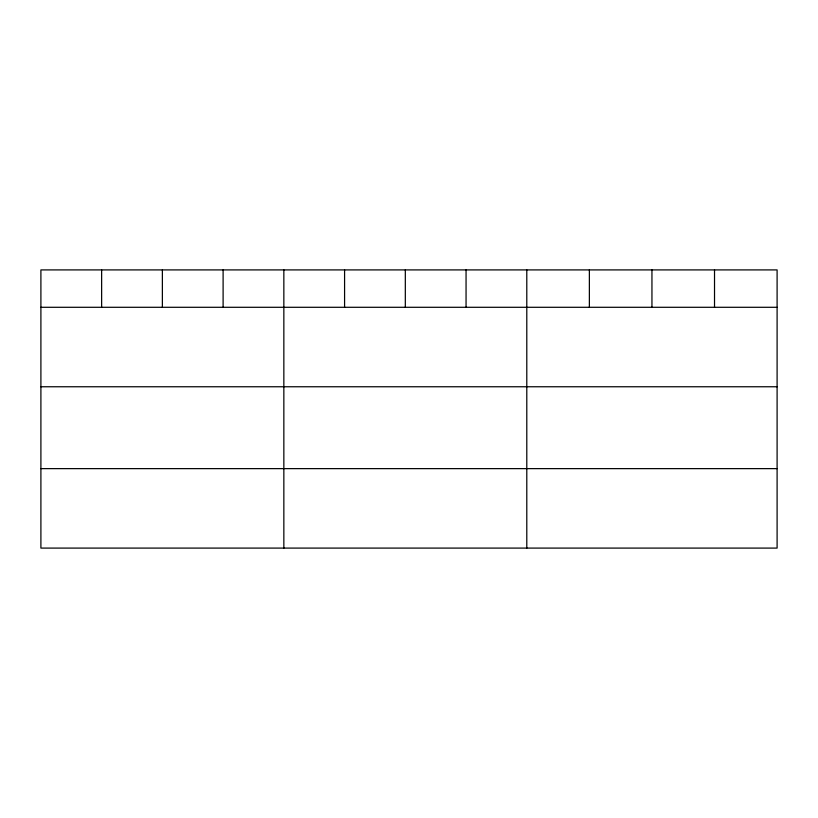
<?xml version="1.0" encoding="UTF-8"?>
<svg xmlns="http://www.w3.org/2000/svg" width="818" height="818" viewBox="0 0 818 818"><rect width="100%" height="100%" fill="white"/><g stroke="black" fill="none" stroke-linecap="round" stroke-linejoin="round"><path stroke-width="1.23" d="M777.1 307.292L777.1 548.091L40.9 548.091L40.9 269.909L777.1 269.909L777.1 307.292L40.9 307.292M40.9 386.761L777.1 386.761M40.9 468.632L777.1 468.632M714.523 269.909L714.523 307.292M651.946 269.909L651.946 307.292M589.369 269.909L589.369 307.292M526.792 269.909L526.792 548.091M466.055 269.909L466.055 307.292M405.319 269.909L405.319 307.292M344.582 269.909L344.582 307.292M283.846 269.909L283.846 548.091M223.109 269.909L223.109 307.292M162.373 269.909L162.373 307.292M101.636 269.909L101.636 307.292"/></g></svg>
